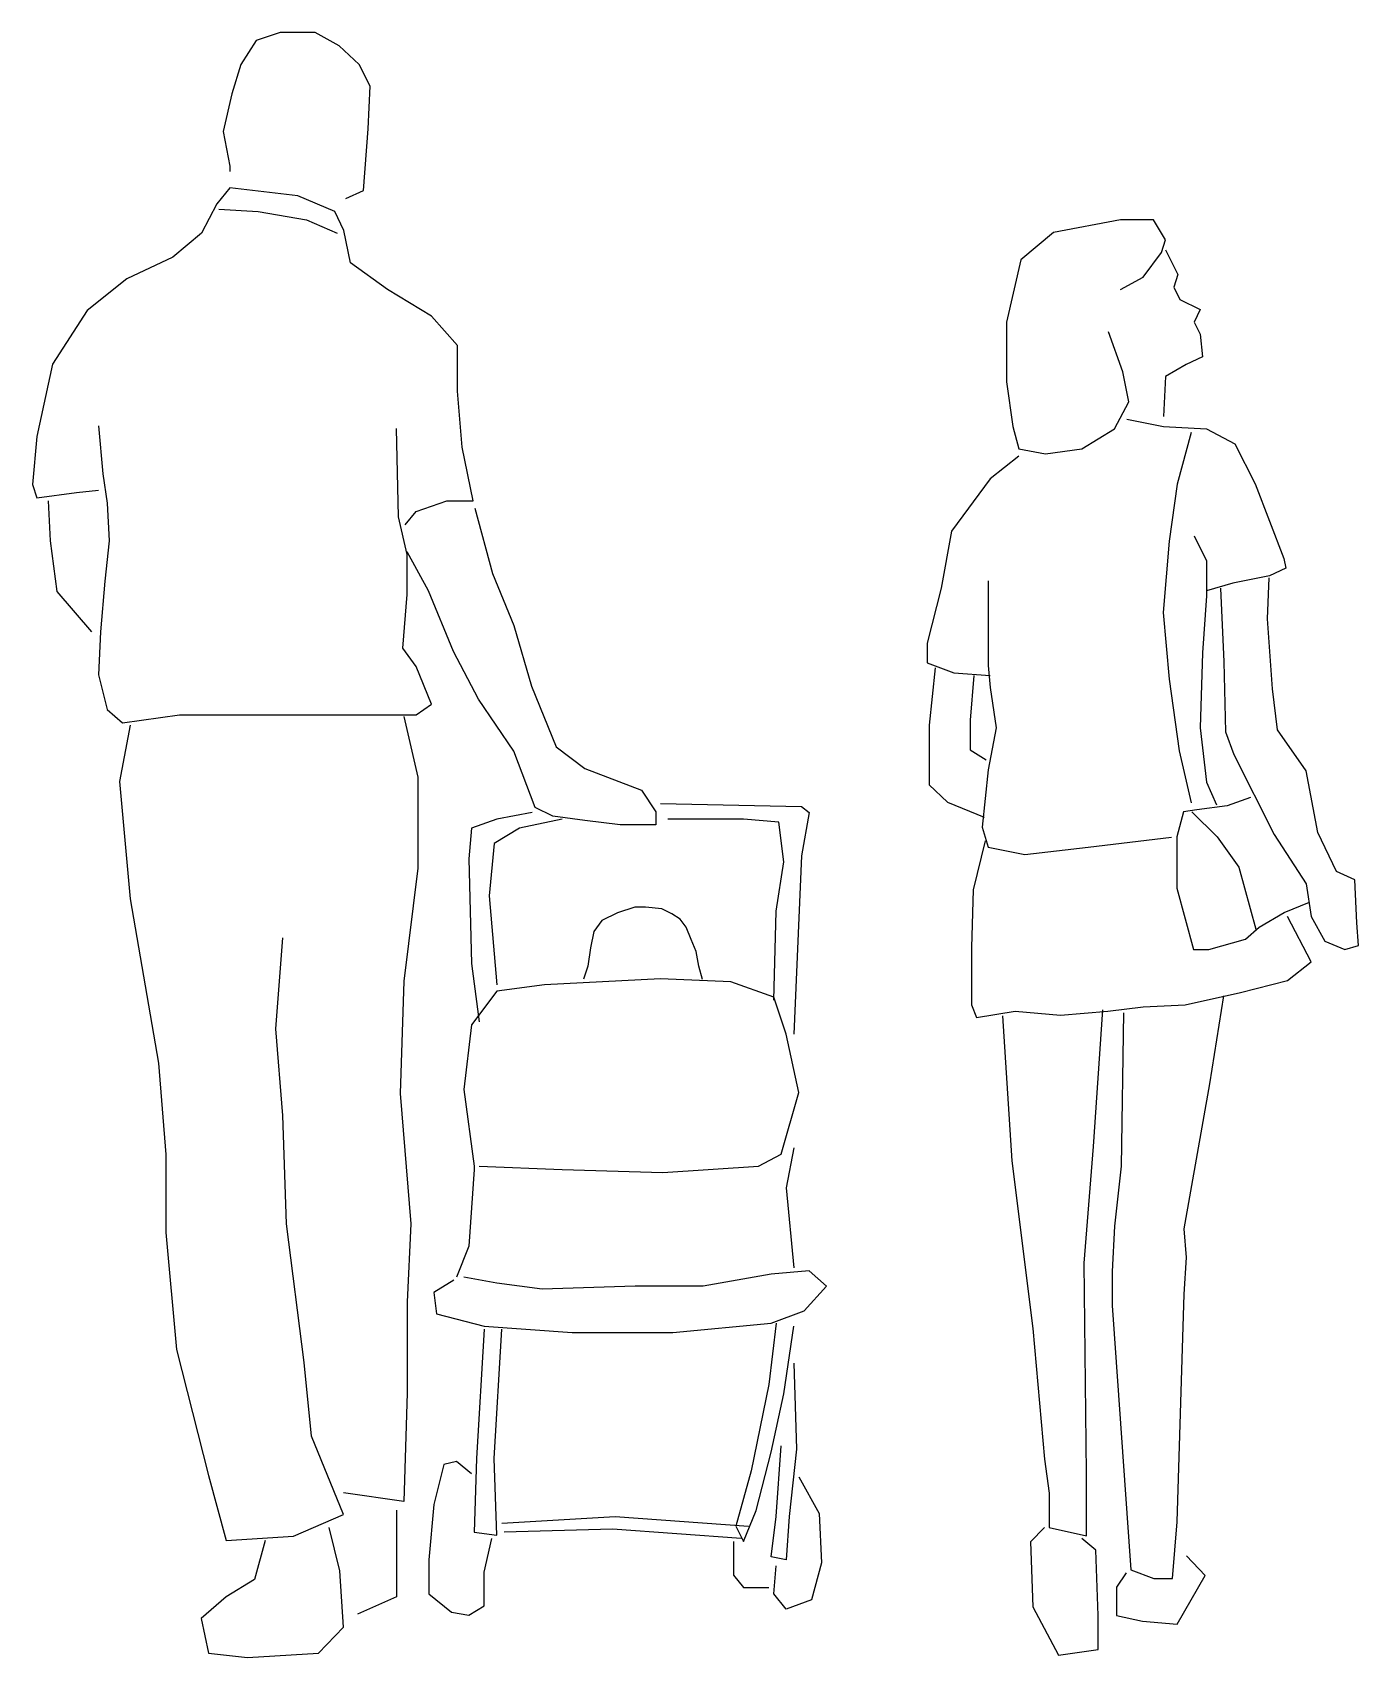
# Model space of a CAD drawing. Header units: millimetres. Extents: x -1535.1 to -1533.58, y 1855.7 to 1857.58.
import ezdxf

# ---------------------------------------------------------------- set-up
doc = ezdxf.new("R2010")
doc.units = ezdxf.units.MM
doc.header["$LTSCALE"] = 10
doc.layers.add('Humanos', color=2, linetype='Continuous')

msp = doc.modelspace()

# ---------------------------------------------------------------- linework, layer by layer
at = {"layer": 'Humanos'}
for p, q in [((-1534.8462, 1857.5665), (-1534.864, 1857.5385)), ((-1534.8185, 1857.5756), (-1534.8462, 1857.5665)), ((-1534.778, 1857.5756), (-1534.8185, 1857.5756)), ((-1534.7503, 1857.5603), (-1534.778, 1857.5756)), ((-1534.7274, 1857.5385), (-1534.7503, 1857.5603)), ((-1534.864, 1857.5385), (-1534.8741, 1857.5047)), ((-1534.7148, 1857.5138), (-1534.7274, 1857.5385)), ((-1534.7172, 1857.4646), (-1534.7148, 1857.5138)), ((-1534.8741, 1857.5047), (-1534.8843, 1857.4614)), ((-1534.8843, 1857.4614), (-1534.8766, 1857.4214)), ((-1534.7223, 1857.3934), (-1534.7172, 1857.4646)), ((-1534.8766, 1857.4214), (-1534.8766, 1857.4152)), ((-1534.8766, 1857.3966), (-1534.8917, 1857.3781)), ((-1534.7982, 1857.3872), (-1534.8766, 1857.3966)), ((-1534.8917, 1857.3781), (-1534.9093, 1857.3443)), ((-1534.7553, 1857.369), (-1534.7982, 1857.3872)), ((-1534.7426, 1857.3843), (-1534.7223, 1857.3934)), ((-1534.8893, 1857.3719), (-1534.8438, 1857.369)), ((-1534.8438, 1857.369), (-1534.7881, 1857.3596)), ((-1534.7881, 1857.3596), (-1534.7527, 1857.3443)), ((-1534.7452, 1857.3472), (-1534.7553, 1857.369)), ((-1533.8494, 1857.3594), (-1533.9268, 1857.3449)), ((-1533.8116, 1857.3594), (-1533.8494, 1857.3594)), ((-1533.7976, 1857.3364), (-1533.8116, 1857.3594)), ((-1534.9093, 1857.3443), (-1534.9423, 1857.3163)), ((-1534.7375, 1857.3101), (-1534.7452, 1857.3472)), ((-1533.9268, 1857.3449), (-1533.9643, 1857.3135)), ((-1533.8234, 1857.2934), (-1533.8022, 1857.322)), ((-1533.8022, 1857.322), (-1533.7976, 1857.3364)), ((-1533.7976, 1857.3249), (-1533.7834, 1857.2964)), ((-1534.9423, 1857.3163), (-1534.9954, 1857.2916)), ((-1534.6946, 1857.2792), (-1534.7375, 1857.3101)), ((-1533.9643, 1857.3135), (-1533.981, 1857.2416)), ((-1534.9954, 1857.2916), (-1535.0409, 1857.2548)), ((-1533.8494, 1857.279), (-1533.8234, 1857.2934)), ((-1533.7834, 1857.2964), (-1533.7882, 1857.282)), ((-1533.7882, 1857.282), (-1533.7812, 1857.2675)), ((-1534.644, 1857.2486), (-1534.6946, 1857.2792)), ((-1533.7812, 1857.2675), (-1533.7576, 1857.2561)), ((-1535.0409, 1857.2548), (-1535.0812, 1857.193)), ((-1534.6139, 1857.2145), (-1534.644, 1857.2486)), ((-1533.7576, 1857.2561), (-1533.7646, 1857.2416)), ((-1533.981, 1857.2416), (-1533.981, 1857.1728)), ((-1533.847, 1857.1843), (-1533.8634, 1857.2302)), ((-1533.7646, 1857.2416), (-1533.7576, 1857.2275)), ((-1533.7576, 1857.2275), (-1533.7552, 1857.2016)), ((-1534.6139, 1857.1621), (-1534.6139, 1857.2145)), ((-1535.0812, 1857.193), (-1535.099, 1857.1097)), ((-1533.774, 1857.1928), (-1533.7976, 1857.1787)), ((-1533.7552, 1857.2016), (-1533.774, 1857.1928)), ((-1533.981, 1857.1728), (-1533.9737, 1857.1213)), ((-1533.84, 1857.1498), (-1533.847, 1857.1843)), ((-1533.7976, 1857.1787), (-1533.8, 1857.1328)), ((-1534.6088, 1857.0973), (-1534.6139, 1857.1621)), ((-1533.8564, 1857.1183), (-1533.84, 1857.1498)), ((-1535.0281, 1857.1221), (-1535.0231, 1857.0664)), ((-1534.6821, 1857.017), (-1534.6845, 1857.1188)), ((-1533.9737, 1857.1213), (-1533.9668, 1857.0954)), ((-1533.894, 1857.0954), (-1533.8564, 1857.1183)), ((-1533.8422, 1857.1298), (-1533.8, 1857.1213)), ((-1533.8, 1857.1213), (-1533.7506, 1857.1183)), ((-1533.7679, 1857.1142), (-1533.7841, 1857.0545)), ((-1533.7506, 1857.1183), (-1533.7176, 1857.101)), ((-1535.099, 1857.1097), (-1535.1041, 1857.0541)), ((-1534.596, 1857.0355), (-1534.6088, 1857.0973)), ((-1533.9668, 1857.0954), (-1533.9362, 1857.0895)), ((-1533.9362, 1857.0895), (-1533.894, 1857.0954)), ((-1533.7176, 1857.101), (-1533.6942, 1857.0551)), ((-1533.9668, 1857.0869), (-1533.9998, 1857.061)), ((-1535.0231, 1857.0664), (-1535.018, 1857.0326)), ((-1533.9998, 1857.061), (-1534.0444, 1857.0006)), ((-1535.1041, 1857.0541), (-1535.099, 1857.0388)), ((-1535.099, 1857.0388), (-1535.0535, 1857.045)), ((-1535.0535, 1857.045), (-1535.0281, 1857.0479)), ((-1533.7841, 1857.0545), (-1533.7935, 1856.9889)), ((-1533.6942, 1857.0551), (-1533.6612, 1856.9691)), ((-1535.0862, 1857.0355), (-1535.0838, 1856.9893)), ((-1535.018, 1857.0326), (-1535.0156, 1856.9893)), ((-1534.6744, 1857.0079), (-1534.6618, 1857.0232)), ((-1534.6618, 1857.0232), (-1534.6264, 1857.0355)), ((-1534.6264, 1857.0355), (-1534.596, 1857.0355)), ((-1534.594, 1857.0268), (-1534.5736, 1856.9518)), ((-1534.6719, 1856.9737), (-1534.6821, 1857.017)), ((-1534.0444, 1857.0006), (-1534.0562, 1856.9347)), ((-1535.0838, 1856.9893), (-1535.0761, 1856.9308)), ((-1535.0156, 1856.9893), (-1535.0207, 1856.9428)), ((-1533.7935, 1856.9889), (-1533.8005, 1856.9065)), ((-1533.7646, 1856.995), (-1533.7506, 1856.9662)), ((-1534.6473, 1856.9318), (-1534.6719, 1856.9768)), ((-1534.6719, 1856.9275), (-1534.6719, 1856.9737)), ((-1533.7506, 1856.9662), (-1533.7506, 1856.9259)), ((-1533.6612, 1856.9691), (-1533.659, 1856.9577)), ((-1534.5736, 1856.9518), (-1534.5492, 1856.8918)), ((-1533.6778, 1856.9488), (-1533.72, 1856.9403)), ((-1533.68, 1856.8994), (-1533.6781, 1856.9468)), ((-1533.659, 1856.9577), (-1533.6778, 1856.9488)), ((-1535.0761, 1856.9308), (-1535.0359, 1856.8843)), ((-1535.0207, 1856.9428), (-1535.0257, 1856.8843)), ((-1534.677, 1856.8657), (-1534.6719, 1856.9275)), ((-1534.6186, 1856.8617), (-1534.6473, 1856.9318)), ((-1534.0562, 1856.9347), (-1534.0726, 1856.8714)), ((-1534.0022, 1856.9433), (-1534.0022, 1856.9088)), ((-1533.7506, 1856.9259), (-1533.7552, 1856.86)), ((-1533.72, 1856.9403), (-1533.7506, 1856.9318)), ((-1533.7342, 1856.9347), (-1533.7304, 1856.8497)), ((-1534.0022, 1856.9088), (-1534.0022, 1856.8456)), ((-1534.5492, 1856.8918), (-1534.5287, 1856.8217)), ((-1533.8005, 1856.9065), (-1533.7935, 1856.8297)), ((-1533.6742, 1856.8188), (-1533.68, 1856.8994)), ((-1535.0257, 1856.8843), (-1535.0281, 1856.8348)), ((-1534.0726, 1856.8714), (-1534.0726, 1856.8485)), ((-1534.6618, 1856.8442), (-1534.677, 1856.8657)), ((-1534.5899, 1856.8067), (-1534.6186, 1856.8617)), ((-1533.7552, 1856.86), (-1533.7576, 1856.7738)), ((-1535.0281, 1856.8348), (-1535.018, 1856.7948)), ((-1534.644, 1856.801), (-1534.6618, 1856.8442)), ((-1534.0726, 1856.8485), (-1534.0419, 1856.837)), ((-1534.0632, 1856.8429), (-1534.0701, 1856.7767)), ((-1534.0419, 1856.837), (-1533.9998, 1856.8341)), ((-1534.0186, 1856.8341), (-1534.0231, 1856.7826)), ((-1534.0022, 1856.8456), (-1533.9998, 1856.82)), ((-1533.7304, 1856.8497), (-1533.7284, 1856.769)), ((-1534.5287, 1856.8217), (-1534.5001, 1856.7517)), ((-1533.9998, 1856.82), (-1533.9928, 1856.7738)), ((-1533.7935, 1856.8297), (-1533.7819, 1856.747)), ((-1533.6684, 1856.7714), (-1533.6742, 1856.8188)), ((-1535.018, 1856.7948), (-1535.0004, 1856.7795)), ((-1534.6618, 1856.7886), (-1534.644, 1856.801)), ((-1534.5492, 1856.7467), (-1534.5899, 1856.8067)), ((-1534.9914, 1856.7767), (-1535.0037, 1856.7117)), ((-1535.0004, 1856.7795), (-1534.9346, 1856.7886)), ((-1534.9346, 1856.7886), (-1534.8235, 1856.7886)), ((-1534.8235, 1856.7886), (-1534.7098, 1856.7886)), ((-1534.7098, 1856.7886), (-1534.6618, 1856.7886)), ((-1534.676, 1856.7867), (-1534.6596, 1856.7167)), ((-1534.0701, 1856.7767), (-1534.0701, 1856.7078)), ((-1534.0231, 1856.7826), (-1534.0231, 1856.7481)), ((-1533.9928, 1856.7738), (-1534.0022, 1856.7252)), ((-1533.7576, 1856.7738), (-1533.7506, 1856.7108)), ((-1533.7284, 1856.769), (-1533.7188, 1856.7429)), ((-1533.6354, 1856.724), (-1533.6684, 1856.7714)), ((-1534.5246, 1856.6816), (-1534.5492, 1856.7467)), ((-1534.5001, 1856.7517), (-1534.4673, 1856.7267)), ((-1534.0231, 1856.7481), (-1534.0044, 1856.7367)), ((-1533.7819, 1856.747), (-1533.7679, 1856.6872)), ((-1533.7188, 1856.7429), (-1533.6723, 1856.6507)), ((-1534.4673, 1856.7267), (-1534.4017, 1856.7017)), ((-1534.0022, 1856.7252), (-1534.0092, 1856.659)), ((-1533.6219, 1856.6531), (-1533.6354, 1856.724)), ((-1535.0037, 1856.7117), (-1534.9914, 1856.5766)), ((-1534.6596, 1856.7167), (-1534.6596, 1856.6116)), ((-1534.4017, 1856.7017), (-1534.3853, 1856.6766)), ((-1534.0701, 1856.7078), (-1534.0492, 1856.6878)), ((-1533.7506, 1856.7108), (-1533.7388, 1856.6849)), ((-1534.38, 1856.6864), (-1534.2174, 1856.6828)), ((-1534.2174, 1856.6828), (-1534.2087, 1856.6758)), ((-1534.0492, 1856.6878), (-1534.0068, 1856.6705)), ((-1533.7265, 1856.6837), (-1533.7614, 1856.679)), ((-1533.6995, 1856.6931), (-1533.7265, 1856.6837)), ((-1534.5687, 1856.6684), (-1534.5979, 1856.6578)), ((-1534.528, 1856.6758), (-1534.5687, 1856.6684)), ((-1534.4933, 1856.6684), (-1534.5427, 1856.6578)), ((-1534.5042, 1856.6716), (-1534.5246, 1856.6816)), ((-1534.4673, 1856.6666), (-1534.5042, 1856.6716)), ((-1534.4263, 1856.6616), (-1534.4673, 1856.6666)), ((-1534.3853, 1856.6766), (-1534.3853, 1856.6616)), ((-1534.2841, 1856.6684), (-1534.3714, 1856.6684)), ((-1534.2436, 1856.6649), (-1534.2841, 1856.6684)), ((-1534.2379, 1856.619), (-1534.2436, 1856.6649)), ((-1534.2087, 1856.6758), (-1534.2174, 1856.626)), ((-1533.7771, 1856.6766), (-1533.7848, 1856.6481)), ((-1533.7614, 1856.679), (-1533.7771, 1856.6766)), ((-1533.7672, 1856.6766), (-1533.7383, 1856.6481)), ((-1534.5979, 1856.6578), (-1534.6008, 1856.6225)), ((-1534.5427, 1856.6578), (-1534.5716, 1856.6402)), ((-1534.3853, 1856.6616), (-1534.4263, 1856.6616)), ((-1534.0092, 1856.659), (-1534.0022, 1856.636)), ((-1533.887, 1856.636), (-1533.7906, 1856.6475)), ((-1533.7848, 1856.6481), (-1533.7848, 1856.5889)), ((-1533.7383, 1856.6481), (-1533.713, 1856.6128)), ((-1533.6723, 1856.6507), (-1533.6354, 1856.5937)), ((-1533.6005, 1856.6081), (-1533.6219, 1856.6531)), ((-1534.5716, 1856.6402), (-1534.5774, 1856.5798)), ((-1534.2174, 1856.626), (-1534.2261, 1856.4203)), ((-1534.0058, 1856.6434), (-1534.0195, 1856.5866)), ((-1534.0022, 1856.636), (-1533.9598, 1856.6275)), ((-1533.9598, 1856.6275), (-1533.887, 1856.636)), ((-1534.6596, 1856.6116), (-1534.676, 1856.4815)), ((-1534.6008, 1856.6225), (-1534.5979, 1856.5018)), ((-1534.2465, 1856.5622), (-1534.2379, 1856.619)), ((-1533.713, 1856.6128), (-1533.6935, 1856.5416)), ((-1533.5793, 1856.5984), (-1533.6005, 1856.6081)), ((-1533.7848, 1856.5889), (-1533.7653, 1856.518)), ((-1533.6354, 1856.5937), (-1533.6296, 1856.556)), ((-1533.5771, 1856.5486), (-1533.5793, 1856.5984)), ((-1534.9914, 1856.5766), (-1534.9586, 1856.3868)), ((-1534.5774, 1856.5798), (-1534.5687, 1856.4771)), ((-1534.0195, 1856.5866), (-1534.0215, 1856.5204)), ((-1533.6607, 1856.5607), (-1533.6316, 1856.5725)), ((-1534.4475, 1856.5513), (-1534.4567, 1856.5386)), ((-1534.4297, 1856.5604), (-1534.4475, 1856.5513)), ((-1534.4094, 1856.5669), (-1534.4297, 1856.5604)), ((-1534.3974, 1856.5669), (-1534.4094, 1856.5669)), ((-1534.3784, 1856.5648), (-1534.3974, 1856.5669)), ((-1534.367, 1856.5592), (-1534.3784, 1856.5648)), ((-1534.3572, 1856.5528), (-1534.367, 1856.5592)), ((-1534.3504, 1856.5436), (-1534.3572, 1856.5528)), ((-1534.2494, 1856.4595), (-1534.2465, 1856.5622)), ((-1533.6896, 1856.5439), (-1533.6607, 1856.5607)), ((-1533.6296, 1856.5039), (-1533.6569, 1856.556)), ((-1533.6296, 1856.556), (-1533.614, 1856.5274)), ((-1534.4567, 1856.5386), (-1534.4608, 1856.5198)), ((-1534.3446, 1856.5295), (-1534.3504, 1856.5436)), ((-1533.7053, 1856.5298), (-1533.6896, 1856.5439)), ((-1533.5752, 1856.5227), (-1533.5771, 1856.5486)), ((-1534.8235, 1856.4265), (-1534.8153, 1856.5316)), ((-1534.4608, 1856.5198), (-1534.4637, 1856.4986)), ((-1534.3388, 1856.5157), (-1534.3446, 1856.5295)), ((-1534.3359, 1856.4986), (-1534.3388, 1856.5157)), ((-1534.0215, 1856.5204), (-1534.0215, 1856.4542)), ((-1533.7653, 1856.518), (-1533.7479, 1856.518)), ((-1533.7479, 1856.518), (-1533.7053, 1856.5298)), ((-1533.614, 1856.5274), (-1533.5908, 1856.518)), ((-1533.5908, 1856.518), (-1533.5752, 1856.5227)), ((-1534.5979, 1856.5018), (-1534.5892, 1856.4345)), ((-1534.4637, 1856.4986), (-1534.4687, 1856.4839)), ((-1534.3314, 1856.4833), (-1534.3359, 1856.4986)), ((-1533.6569, 1856.4824), (-1533.6296, 1856.5039)), ((-1534.676, 1856.4815), (-1534.6801, 1856.3518)), ((-1534.5136, 1856.4771), (-1534.5687, 1856.4701)), ((-1534.38, 1856.4842), (-1534.5136, 1856.4771)), ((-1534.2988, 1856.4807), (-1534.38, 1856.4842)), ((-1534.2494, 1856.463), (-1534.2988, 1856.4807)), ((-1533.7111, 1856.4683), (-1533.6569, 1856.4824)), ((-1534.5687, 1856.4701), (-1534.5979, 1856.4309)), ((-1534.235, 1856.4203), (-1534.2494, 1856.463)), ((-1533.7749, 1856.4542), (-1533.7111, 1856.4683)), ((-1533.7465, 1856.3629), (-1533.7306, 1856.4645)), ((-1534.0215, 1856.4542), (-1534.0157, 1856.4397)), ((-1534.0157, 1856.4397), (-1533.9709, 1856.4468)), ((-1533.9856, 1856.4415), (-1533.9747, 1856.2744)), ((-1533.9709, 1856.4468), (-1533.9186, 1856.4421)), ((-1533.9186, 1856.4421), (-1533.8643, 1856.4468)), ((-1533.8807, 1856.2908), (-1533.8701, 1856.4483)), ((-1533.8643, 1856.4468), (-1533.8236, 1856.4518)), ((-1533.846, 1856.4448), (-1533.8487, 1856.2679)), ((-1533.8236, 1856.4518), (-1533.7749, 1856.4542)), ((-1534.8153, 1856.3267), (-1534.8235, 1856.4265)), ((-1534.5979, 1856.4309), (-1534.6066, 1856.3565)), ((-1534.2203, 1856.3529), (-1534.235, 1856.4203)), ((-1534.9586, 1856.3868), (-1534.9505, 1856.2817)), ((-1534.6801, 1856.3518), (-1534.6678, 1856.2017)), ((-1534.6066, 1856.3565), (-1534.595, 1856.2679)), ((-1534.2408, 1856.282), (-1534.2203, 1856.3529)), ((-1533.7761, 1856.1958), (-1533.7465, 1856.3629)), ((-1534.8112, 1856.2017), (-1534.8153, 1856.3267)), ((-1534.2261, 1856.2891), (-1534.235, 1856.2432)), ((-1533.8916, 1856.1564), (-1533.8807, 1856.2908)), ((-1534.9505, 1856.2817), (-1534.9505, 1856.1917)), ((-1534.2668, 1856.2679), (-1534.2408, 1856.282)), ((-1533.9747, 1856.2744), (-1533.9506, 1856.081)), ((-1534.595, 1856.2644), (-1534.6008, 1856.1758)), ((-1534.595, 1856.2679), (-1534.595, 1856.2644)), ((-1534.5892, 1856.2679), (-1534.4933, 1856.2644)), ((-1534.4933, 1856.2644), (-1534.3772, 1856.2608)), ((-1534.3772, 1856.2608), (-1534.2668, 1856.2679)), ((-1533.8487, 1856.2679), (-1533.8566, 1856.199)), ((-1534.235, 1856.2432), (-1534.2261, 1856.1508)), ((-1534.7907, 1856.0416), (-1534.8112, 1856.2017)), ((-1534.6678, 1856.2017), (-1534.6719, 1856.1116)), ((-1533.8566, 1856.199), (-1533.8593, 1856.1467)), ((-1533.7735, 1856.1628), (-1533.7761, 1856.1958)), ((-1534.9505, 1856.1917), (-1534.9382, 1856.0566)), ((-1534.6008, 1856.1758), (-1534.6152, 1856.1402)), ((-1533.7761, 1856.1205), (-1533.7735, 1856.1628)), ((-1534.5687, 1856.1331), (-1534.6066, 1856.1402)), ((-1534.2523, 1856.1437), (-1534.3306, 1856.1296)), ((-1534.2087, 1856.1472), (-1534.2523, 1856.1437)), ((-1534.1885, 1856.1296), (-1534.2087, 1856.1472)), ((-1533.8889, 1855.9139), (-1533.8916, 1856.1564)), ((-1533.8593, 1856.1467), (-1533.8593, 1856.1072)), ((-1534.6181, 1856.1366), (-1534.6413, 1856.1225)), ((-1534.6413, 1856.1225), (-1534.6384, 1856.0978)), ((-1534.5164, 1856.1261), (-1534.5687, 1856.1331)), ((-1534.409, 1856.1296), (-1534.5164, 1856.1261)), ((-1534.3306, 1856.1296), (-1534.409, 1856.1296)), ((-1534.2145, 1856.1013), (-1534.1885, 1856.1296)), ((-1533.7841, 1855.858), (-1533.7761, 1856.1205)), ((-1534.6719, 1856.1116), (-1534.6719, 1856.0066)), ((-1534.2523, 1856.0872), (-1534.2145, 1856.1013)), ((-1533.8593, 1856.1072), (-1533.8378, 1855.8024)), ((-1534.6384, 1856.0978), (-1534.5832, 1856.0837)), ((-1534.5832, 1856.0837), (-1534.4817, 1856.0763)), ((-1534.3656, 1856.0763), (-1534.2523, 1856.0872)), ((-1534.2465, 1856.0872), (-1534.2552, 1856.0163)), ((-1534.2379, 1856.0054), (-1534.2261, 1856.0837)), ((-1534.5832, 1856.0799), (-1534.5921, 1855.9309)), ((-1534.5716, 1855.9309), (-1534.563, 1856.0799)), ((-1534.4817, 1856.0763), (-1534.3656, 1856.0763)), ((-1533.9506, 1856.081), (-1533.9371, 1855.9301)), ((-1534.9382, 1856.0566), (-1534.9013, 1855.9115)), ((-1534.7825, 1855.9566), (-1534.7907, 1856.0416)), ((-1534.2261, 1856.041), (-1534.2232, 1855.9418)), ((-1534.2552, 1856.0163), (-1534.2755, 1855.9168)), ((-1534.6719, 1856.0066), (-1534.676, 1855.8815)), ((-1534.2523, 1855.9383), (-1534.2379, 1856.0054)), ((-1534.7456, 1855.8665), (-1534.7825, 1855.9566)), ((-1534.2697, 1855.8709), (-1534.2523, 1855.9383)), ((-1534.2465, 1855.8639), (-1534.2408, 1855.9454)), ((-1534.2232, 1855.9418), (-1534.2318, 1855.8639)), ((-1534.6297, 1855.9239), (-1534.6413, 1855.878)), ((-1534.6152, 1855.9274), (-1534.6297, 1855.9239)), ((-1534.5979, 1855.9133), (-1534.6152, 1855.9274)), ((-1534.5921, 1855.9309), (-1534.595, 1855.8459)), ((-1534.5687, 1855.8424), (-1534.5716, 1855.9309)), ((-1534.2755, 1855.9168), (-1534.2931, 1855.853)), ((-1533.9371, 1855.9301), (-1533.9318, 1855.8909)), ((-1533.8889, 1855.8712), (-1533.8889, 1855.9139)), ((-1534.9013, 1855.9115), (-1534.8808, 1855.8365)), ((-1534.2203, 1855.9098), (-1534.1971, 1855.8674)), ((-1534.676, 1855.8815), (-1534.7456, 1855.8915)), ((-1534.6413, 1855.878), (-1534.6471, 1855.8141)), ((-1533.9318, 1855.8909), (-1533.9318, 1855.8515)), ((-1534.803, 1855.8415), (-1534.7456, 1855.8665)), ((-1534.6842, 1855.8715), (-1534.6842, 1855.7715)), ((-1534.563, 1855.8565), (-1534.4323, 1855.8639)), ((-1534.4323, 1855.8639), (-1534.2784, 1855.853)), ((-1534.2841, 1855.8353), (-1534.2697, 1855.8709)), ((-1534.2523, 1855.8177), (-1534.2465, 1855.8639)), ((-1534.2318, 1855.8639), (-1534.235, 1855.8141)), ((-1534.1971, 1855.8674), (-1534.1942, 1855.8106)), ((-1533.8889, 1855.8418), (-1533.8889, 1855.8712)), ((-1533.7896, 1855.7926), (-1533.7841, 1855.858)), ((-1534.8808, 1855.8365), (-1534.803, 1855.8415)), ((-1534.7497, 1855.8015), (-1534.762, 1855.8515)), ((-1534.595, 1855.8459), (-1534.5687, 1855.8424)), ((-1534.5832, 1855.8), (-1534.5745, 1855.8388)), ((-1534.4352, 1855.8494), (-1534.5601, 1855.8459)), ((-1534.287, 1855.8388), (-1534.4352, 1855.8494)), ((-1534.2931, 1855.853), (-1534.2841, 1855.8353)), ((-1533.9371, 1855.8515), (-1533.9533, 1855.835)), ((-1533.9318, 1855.8515), (-1533.8889, 1855.8418)), ((-1533.8781, 1855.8253), (-1533.8942, 1855.8385)), ((-1534.8357, 1855.8365), (-1534.848, 1855.7915)), ((-1534.2959, 1855.8353), (-1534.2959, 1855.7965)), ((-1533.9533, 1855.835), (-1533.9506, 1855.7597)), ((-1533.8754, 1855.75), (-1533.8781, 1855.8253)), ((-1534.7456, 1855.7364), (-1534.7497, 1855.8015)), ((-1534.6471, 1855.8141), (-1534.6471, 1855.775)), ((-1534.235, 1855.8141), (-1534.2523, 1855.8177)), ((-1534.2494, 1855.775), (-1534.2465, 1855.8071)), ((-1534.1942, 1855.8106), (-1534.2058, 1855.7679)), ((-1533.8378, 1855.8024), (-1533.8111, 1855.7926)), ((-1533.752, 1855.7959), (-1533.7735, 1855.8188)), ((-1534.848, 1855.7915), (-1534.8808, 1855.7715)), ((-1534.5832, 1855.7609), (-1534.5832, 1855.8)), ((-1534.2959, 1855.7965), (-1534.2841, 1855.782)), ((-1533.8431, 1855.7991), (-1533.854, 1855.7826)), ((-1533.854, 1855.7826), (-1533.854, 1855.75)), ((-1533.8111, 1855.7926), (-1533.7896, 1855.7926)), ((-1533.7841, 1855.74), (-1533.752, 1855.7959)), ((-1534.8808, 1855.7715), (-1534.9095, 1855.7464)), ((-1534.6842, 1855.7715), (-1534.7292, 1855.7514)), ((-1534.6471, 1855.775), (-1534.621, 1855.7538)), ((-1534.2841, 1855.782), (-1534.2552, 1855.782)), ((-1534.235, 1855.7573), (-1534.2494, 1855.775)), ((-1534.2058, 1855.7679), (-1534.235, 1855.7573)), ((-1534.9095, 1855.7464), (-1534.9013, 1855.7064)), ((-1534.621, 1855.7538), (-1534.6008, 1855.7503)), ((-1534.6008, 1855.7503), (-1534.5832, 1855.7609)), ((-1533.9506, 1855.7597), (-1533.9212, 1855.7041)), ((-1533.8754, 1855.7105), (-1533.8754, 1855.75)), ((-1533.854, 1855.75), (-1533.8243, 1855.7432)), ((-1534.7743, 1855.7064), (-1534.7456, 1855.7364)), ((-1533.8243, 1855.7432), (-1533.7841, 1855.74)), ((-1533.9212, 1855.7041), (-1533.8754, 1855.7105)), ((-1534.9013, 1855.7064), (-1534.8562, 1855.7014)), ((-1534.8562, 1855.7014), (-1534.7743, 1855.7064))]:
    msp.add_line(p, q, dxfattribs=at)

doc.saveas('drawing.dxf')
